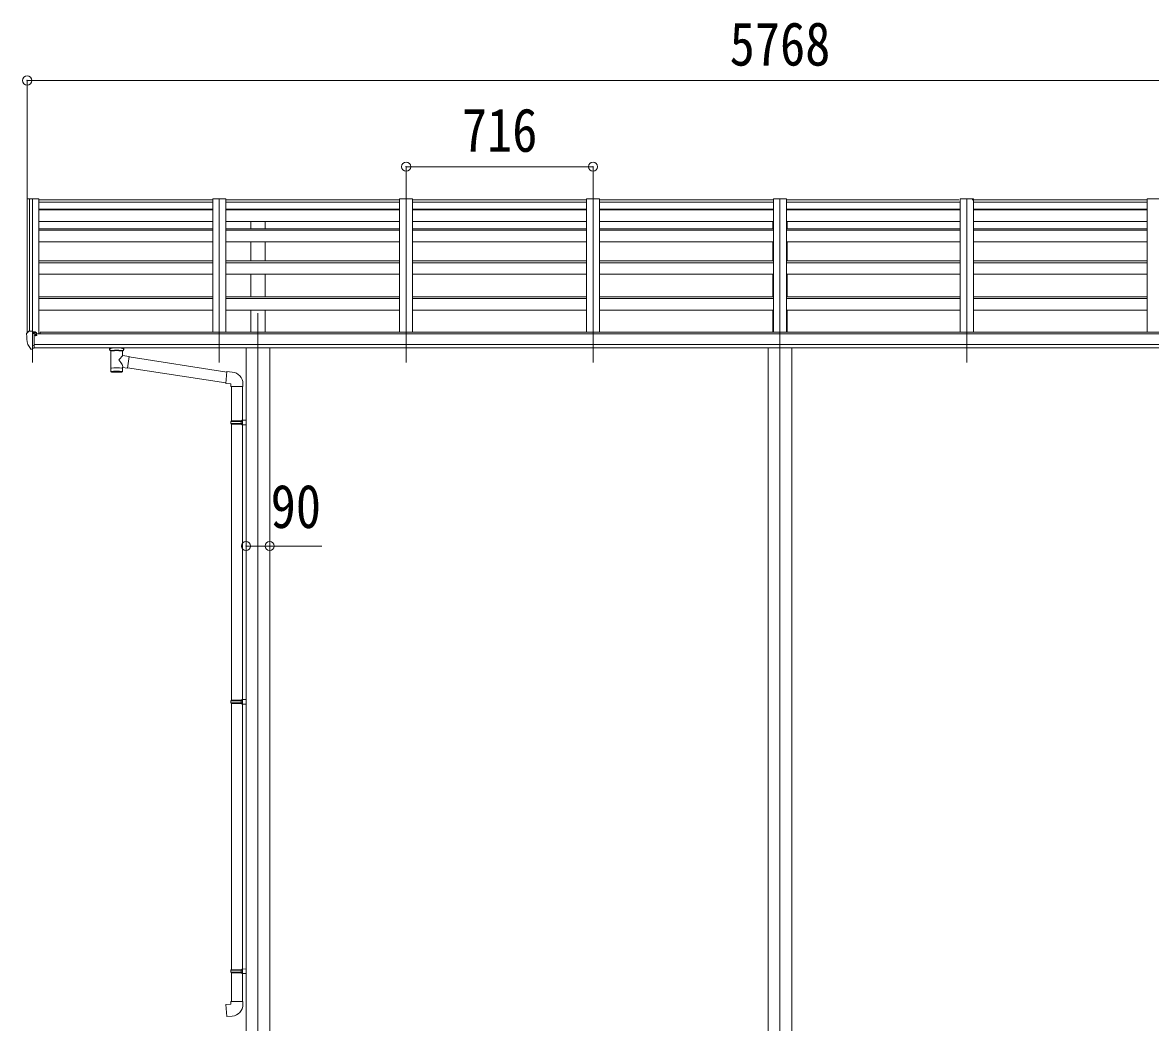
# Model space of a CAD drawing. Units: millimetres at full size, sheet at 1:35; some dimension numbers follow another scale. Extents: x -9783 to 9892, y -6828 to 6752.
# Drawn here: x 2099 to 6420, y -3990 to -161 of the extents above; entities that cross this region are included whole.
import ezdxf
from ezdxf.enums import TextEntityAlignment as Align

# ---------------------------------------------------------------- set-up
doc = ezdxf.new("R2010")
doc.units = ezdxf.units.MM
doc.header["$LTSCALE"] = 35
doc.header["$PDMODE"] = 32
doc.header["$PDSIZE"] = 35
for name, color, linetype, lineweight in [('0-1_本体', 4, 'Continuous', 9), ('0-2_部品', 7, 'Continuous', 9), ('0-8_PARTS2', 2, 'Continuous', 9), ('0-A_寸法', 6, 'Continuous', 9)]:
    doc.layers.add(name, color=color, linetype=linetype, lineweight=lineweight)
doc.styles.add('ＭＳ ゴシック', font='')
doc.styles.get('ＭＳ ゴシック').set_extended_font_data('MS Gothic')

msp = doc.modelspace()

# ---------------------------------------------------------------- linework, layer by layer
at = {"layer": '0-1_本体'}
for p, q in [((2116.2, -837.01), (2116.18, -1349.1)), ((2117.14, -836.13), (2124.97, -835.72)), ((2125.19, -835.8), (2125.19, -1342.56)), ((2125.27, -835.91), (2125.89, -837.53)), ((2161.19, -835.71), (2161.19, -1352.36)), ((2161.19, -848.71), (2827.19, -848.71)), ((2827.19, -835.71), (2827.19, -1345.83)), ((2877.19, -835.71), (2827.19, -835.71)), ((2877.19, -835.71), (2877.19, -1345.83)), ((2877.19, -848.71), (3543.19, -848.71)), ((3543.19, -835.71), (3543.19, -1345.83)), ((3593.19, -835.71), (3543.19, -835.71)), ((3593.19, -835.71), (3593.19, -1345.83)), ((3593.19, -848.71), (4259.19, -848.71)), ((4259.19, -835.71), (4259.19, -1345.83)), ((4309.19, -835.71), (4259.19, -835.71)), ((4309.19, -835.71), (4309.19, -1345.83)), ((4309.19, -848.71), (4975.19, -848.71)), ((4975.19, -835.71), (4975.19, -1345.83)), ((5025.19, -835.71), (4975.19, -835.71)), ((5025.19, -835.71), (5025.19, -1345.83)), ((5025.19, -848.71), (5691.19, -848.71)), ((5691.19, -835.71), (5691.19, -1345.83)), ((5741.19, -835.71), (5691.19, -835.71)), ((5741.19, -835.71), (5741.19, -1345.83)), ((5741.19, -848.71), (6407.19, -848.71)), ((6407.19, -835.71), (6407.19, -1345.83)), ((6457.19, -835.71), (6407.19, -835.71)), ((2161.19, -875.33), (2827.19, -875.33)), ((2161.19, -877.86), (2827.19, -877.86)), ((2877.19, -875.33), (3543.19, -875.33)), ((2877.19, -877.86), (3543.19, -877.86)), ((3593.19, -875.33), (4259.19, -875.33)), ((3593.19, -877.86), (4259.19, -877.86)), ((4309.19, -875.33), (4975.19, -875.33)), ((4309.19, -877.86), (4975.19, -877.86)), ((5025.19, -875.33), (5691.19, -875.33)), ((5025.19, -877.86), (5691.19, -877.86)), ((5741.19, -875.33), (6407.19, -875.33)), ((5741.19, -877.86), (6407.19, -877.86)), ((2161.19, -922.6), (2827.19, -922.6)), ((2877.19, -922.6), (3543.19, -922.6)), ((2972.69, -950.76), (2972.69, -922.6)), ((3027.69, -950.76), (3027.69, -922.6)), ((3593.19, -922.6), (4259.19, -922.6)), ((4309.19, -922.6), (4975.19, -922.6)), ((4972.69, -950.76), (4972.69, -922.6)), ((5025.19, -922.6), (5691.19, -922.6)), ((5027.69, -950.76), (5027.69, -922.6)), ((5741.19, -922.6), (6407.19, -922.6)), ((2161.19, -950.76), (2827.19, -950.76)), ((2161.19, -955.73), (2827.19, -955.73)), ((2877.19, -950.76), (3543.19, -950.76)), ((2877.19, -955.73), (3543.19, -955.73)), ((3593.19, -950.76), (4259.19, -950.76)), ((3593.19, -955.73), (4259.19, -955.73)), ((4309.19, -950.76), (4975.19, -950.76)), ((4309.19, -955.73), (4975.19, -955.73)), ((5025.19, -950.76), (5691.19, -950.76)), ((5025.19, -955.73), (5691.19, -955.73)), ((5741.19, -950.76), (6407.19, -950.76)), ((5741.19, -955.73), (6407.19, -955.73)), ((2161.19, -999.93), (2827.19, -999.93)), ((2877.19, -999.93), (3543.19, -999.93)), ((2972.69, -1073.46), (2972.69, -999.93)), ((3027.69, -1073.46), (3027.69, -999.93)), ((3593.19, -999.93), (4259.19, -999.93)), ((4309.19, -999.93), (4975.19, -999.93)), ((4972.69, -1073.46), (4972.69, -999.93)), ((5025.19, -999.93), (5691.19, -999.93)), ((5027.69, -1073.46), (5027.69, -999.93)), ((5741.19, -999.93), (6407.19, -999.93)), ((2161.19, -1073.46), (2827.19, -1073.46)), ((2877.19, -1073.46), (3543.19, -1073.46)), ((3593.19, -1073.46), (4259.19, -1073.46)), ((4309.19, -1073.46), (4975.19, -1073.46)), ((5025.19, -1073.46), (5691.19, -1073.46)), ((5741.19, -1073.46), (6407.19, -1073.46)), ((2161.19, -1080.36), (2827.19, -1080.36)), ((2877.19, -1080.36), (3543.19, -1080.36)), ((3593.19, -1080.36), (4259.19, -1080.36)), ((4309.19, -1080.36), (4975.19, -1080.36)), ((5025.19, -1080.36), (5691.19, -1080.36)), ((5741.19, -1080.36), (6407.19, -1080.36)), ((2161.19, -1123.91), (2827.19, -1123.91)), ((2877.19, -1123.91), (3543.19, -1123.91)), ((2972.69, -1210.91), (2972.69, -1123.91)), ((3027.69, -1210.91), (3027.69, -1123.91)), ((3593.19, -1123.91), (4259.19, -1123.91)), ((4309.19, -1123.91), (4975.19, -1123.91)), ((4972.69, -1210.91), (4972.69, -1123.91)), ((5025.19, -1123.91), (5691.19, -1123.91)), ((5027.69, -1210.91), (5027.69, -1123.91)), ((5741.19, -1123.91), (6407.19, -1123.91)), ((2161.19, -1210.91), (2827.19, -1210.91)), ((2161.19, -1217.81), (2827.19, -1217.81)), ((2877.19, -1210.91), (3543.19, -1210.91)), ((2877.19, -1217.81), (3543.19, -1217.81)), ((3593.19, -1210.91), (4259.19, -1210.91)), ((3593.19, -1217.81), (4259.19, -1217.81)), ((4309.19, -1210.91), (4975.19, -1210.91)), ((4309.19, -1217.81), (4975.19, -1217.81)), ((5025.19, -1210.91), (5691.19, -1210.91)), ((5025.19, -1217.81), (5691.19, -1217.81)), ((5741.19, -1210.91), (6407.19, -1210.91)), ((5741.19, -1217.81), (6407.19, -1217.81)), ((2161.19, -1261.36), (2827.19, -1261.36)), ((2877.19, -1261.36), (3543.19, -1261.36)), ((2972.69, -1346.03), (2972.69, -1261.36)), ((3027.69, -1346.03), (3027.69, -1261.36)), ((3593.19, -1261.36), (4259.19, -1261.36)), ((4309.19, -1261.36), (4975.19, -1261.36)), ((4972.69, -1346.03), (4972.69, -1261.36)), ((5025.19, -1261.36), (5691.19, -1261.36)), ((5027.69, -1346.03), (5027.69, -1261.36)), ((5741.19, -1261.36), (6407.19, -1261.36)), ((7857.69, -1352.36), (2142.69, -1352.36)), ((2166.19, -1352.36), (2166.19, -1345.83)), ((7834.19, -1345.83), (2166.19, -1345.83)), ((2142.69, -1393.96), (7857.69, -1393.96)), ((7857.69, -1405.81), (2142.69, -1405.73)), ((2954.99, -1405.89), (2954.99, -4561.97)), ((3045.39, -1405.89), (3045.39, -4561.97)), ((4954.99, -1405.89), (4954.99, -4561.97)), ((5045.39, -1405.89), (5045.39, -4561.97))]:
    msp.add_line(p, q, dxfattribs=at)
msp.add_lwpolyline([(2125.89, -1342.56), (2125.89, -835.71), (2161.19, -835.71)], dxfattribs=at)
msp.add_circle((2150.16, -1357.47), 3, dxfattribs=at)
for centre, radius, start, end in [((2117.19, -837.13), 1, 93, 173.32986), ((2124.99, -836.02), 0.301, 21.06327, 92.86679)]:
    msp.add_arc(centre, radius, start, end, dxfattribs=at)
at = {"layer": '0-2_部品', "color": 4}
for p, q in [((2827.19, -839.99), (2161.19, -839.99)), ((3543.19, -839.99), (2877.19, -839.99)), ((4259.19, -839.99), (3593.19, -839.99)), ((4975.19, -839.99), (4309.19, -839.99)), ((5686.26, -839.99), (5025.19, -839.99)), ((6407.19, -839.99), (5736.26, -839.99))]:
    msp.add_line(p, q, dxfattribs=at)
at = {"layer": '0-2_部品'}
for p, q in [((2114.19, -1351.92), (2114.19, -1352.55)), ((2121.1, -1343.12), (2117.03, -1348.93)), ((2136.19, -1411.05), (2136.19, -1342.55)), ((2137.69, -1343.47), (2136.19, -1343.47)), ((2142.69, -1352.28), (2136.19, -1351.89)), ((2137.69, -1343.47), (2137.69, -1349.64)), ((2147.36, -1344.97), (2137.69, -1344.24)), ((2137.69, -1347.24), (2151.69, -1347.29)), ((2147.16, -1357.47), (2147.69, -1357.47)), ((2147.69, -1357.47), (2147.99, -1357.47)), ((2148.19, -1347.28), (2148.19, -1345.38)), ((2152.69, -1348.4), (2152.69, -1352.36)), ((2128.57, -1409.24), (2118.82, -1393.86)), ((2134.69, -1410.96), (2130.98, -1410.73)), ((2134.69, -1410.96), (2136.19, -1411.05)), ((2136.19, -1408.85), (2136.69, -1408.85)), ((2136.69, -1408.85), (2137.19, -1407.85)), ((2142.69, -1407.85), (2137.19, -1407.85)), ((2432.19, -1412.9), (2432.19, -1405.73)), ((2436.29, -1417.4), (2436.27, -1497.7)), ((2482.09, -1434.98), (2482.09, -1417.39)), ((2486.19, -1412.9), (2486.19, -1405.73)), ((2507.31, -1438.89), (2482.09, -1434.97)), ((2507.31, -1438.89), (2500.29, -1484.14)), ((2880.92, -1498.83), (2507.01, -1440.82)), ((2482.11, -1497.7), (2482.09, -1481.07)), ((2482.09, -1481.32), (2500.29, -1484.14)), ((2877.25, -1540.76), (2500.57, -1482.33)), ((2901.91, -1498.89), (2881.08, -1497.07)), ((2896.99, -1554.64), (2942.99, -1554.64)), ((2898.99, -1553.89), (2898.99, -1686.19)), ((2940.99, -1553.89), (2940.99, -1683.64)), ((2942.99, -1554.64), (2942.99, -1543.72)), ((2938.99, -1683.69), (2954.99, -1683.22)), ((2938.99, -1685.69), (2938.99, -1683.69)), ((2954.99, -1683.22), (2954.99, -1701.17)), ((2896.99, -1688.19), (2897.99, -1686.19)), ((2896.99, -1688.19), (2940.99, -1688.19)), ((2896.99, -1688.19), (2896.99, -1696.19)), ((2896.99, -1696.19), (2940.99, -1696.19)), ((2896.99, -1696.19), (2897.99, -1698.19)), ((2897.99, -1686.19), (2940.99, -1686.19)), ((2897.99, -1698.19), (2940.99, -1698.19)), ((2898.99, -1698.19), (2898.99, -2755.94)), ((2936.51, -1688.19), (2936.08, -1686.19)), ((2938.99, -1685.69), (2940.99, -1685.69)), ((2938.99, -1700.69), (2938.99, -1698.69)), ((2938.99, -1700.69), (2954.99, -1701.17)), ((2940.99, -1700.75), (2940.99, -2753.38)), ((2896.99, -2757.94), (2897.99, -2755.94)), ((2896.99, -2757.94), (2940.99, -2757.94)), ((2896.99, -2757.94), (2896.99, -2765.94)), ((2897.99, -2755.94), (2940.99, -2755.94)), ((2936.51, -2757.94), (2936.08, -2755.94)), ((2938.99, -2753.44), (2954.99, -2752.97)), ((2938.99, -2755.44), (2938.99, -2753.44)), ((2938.99, -2755.44), (2940.99, -2755.44)), ((2954.99, -2752.97), (2954.99, -2770.91)), ((2896.99, -2765.94), (2940.99, -2765.94)), ((2896.99, -2765.94), (2897.99, -2767.94)), ((2897.99, -2767.94), (2940.99, -2767.94)), ((2898.99, -2767.94), (2898.99, -3787.54)), ((2938.99, -2770.44), (2938.99, -2768.44)), ((2938.99, -2770.44), (2954.99, -2770.91)), ((2940.99, -2770.5), (2940.99, -3784.98)), ((2896.99, -3789.54), (2897.99, -3787.54)), ((2896.99, -3789.54), (2940.99, -3789.54)), ((2896.99, -3789.54), (2896.99, -3797.54)), ((2896.99, -3797.54), (2940.99, -3797.54)), ((2896.99, -3797.54), (2897.99, -3799.54)), ((2897.99, -3787.54), (2940.99, -3787.54)), ((2897.99, -3799.54), (2940.99, -3799.54)), ((2898.99, -3799.54), (2898.99, -3909.54)), ((2936.51, -3789.54), (2936.08, -3787.54)), ((2938.99, -3785.04), (2954.99, -3784.57)), ((2938.99, -3787.04), (2938.99, -3785.04)), ((2938.99, -3787.04), (2940.99, -3787.04)), ((2938.99, -3802.04), (2938.99, -3800.04)), ((2938.99, -3802.04), (2954.99, -3802.51)), ((2940.99, -3802.1), (2940.99, -3909.54)), ((2954.99, -3784.57), (2954.99, -3802.51)), ((2896.99, -3909.54), (2942.99, -3909.54)), ((2896.99, -3919.54), (2896.99, -3909.54)), ((2942.99, -3909.54), (2942.99, -3920.46))]:
    msp.add_line(p, q, dxfattribs=at)
for points in [[(2136.19, -1342.55), (2124.19, -1342.55), (2121.86, -1342.69)], [(2142.69, -1407.85), (2142.69, -1349.64), (2137.69, -1349.64)], [(2147.36, -1344.97), (2147.53, -1344.98), (2147.69, -1345.02), (2147.83, -1345.06), (2147.96, -1345.11), (2148.06, -1345.17), (2148.13, -1345.24), (2148.18, -1345.31), (2148.19, -1345.38)], [(2147.99, -1356.28), (2147.99, -1357.47), (2152.69, -1357.47)], [(2152.69, -1355.85), (2152.69, -1357.47), (2153.16, -1357.47)], [(2136.19, -1397.16), (2139.35, -1396.75), (2142.69, -1396.32)], [(2432.23, -1412.96), (2432.21, -1412.61), (2432.45, -1411.65), (2432.97, -1410.77), (2433.78, -1409.93), (2434.89, -1409.13), (2436.29, -1408.4)], [(2432.23, -1412.85), (2432.21, -1413.2), (2432.45, -1414.16), (2432.97, -1415.04), (2433.78, -1415.88), (2434.89, -1416.68), (2436.29, -1417.41)], [(2482.09, -1408.42), (2482.32, -1408.51), (2483.68, -1409.24), (2484.79, -1410.09), (2485.55, -1410.96), (2486.01, -1411.86), (2486.18, -1412.74)], [(2482.09, -1417.39), (2482.32, -1417.3), (2483.68, -1416.56), (2484.79, -1415.72), (2485.55, -1414.85), (2486.01, -1413.95), (2486.18, -1413.07)], [(2881.08, -1497.07), (2877.07, -1542.89), (2896.99, -1544.64), (2896.99, -1554.64)], [(2936.51, -1688.19), (2936.51, -1696.19), (2936.08, -1698.19)], [(2938.99, -1698.69), (2940.99, -1698.69), (2940.99, -1685.69)], [(2936.51, -2757.94), (2936.51, -2765.94), (2936.08, -2767.94)], [(2938.99, -2768.44), (2940.99, -2768.44), (2940.99, -2755.44)], [(2936.51, -3789.54), (2936.51, -3797.54), (2936.08, -3799.54)], [(2938.99, -3800.04), (2940.99, -3800.04), (2940.99, -3787.04)], [(2901.91, -3965.29), (2881.08, -3967.11), (2877.07, -3921.29), (2896.99, -3919.54)]]:
    msp.add_lwpolyline(points, dxfattribs=at)
for centre, radius, start, end in [((2117.19, -1351.92), 3, 93, 180), ((2306.68, -1352.55), 192.49, 180.0008, 192.1233), ((2121.92, -1343.69), 1, 93.5, 145), ((2150.19, -1357.47), 2.5, 151.64236, 180), ((2150.19, -1357.47), 2.5, 0, 151.64236), ((2121.42, -1392.36), 3, 191.83348, 210), ((2131.17, -1407.74), 3, 210, 266.5), ((2449.26, -1458.12), 51.38, 92.46126, 104.61963), ((2459.2, -1562.26), 155.94, 85.53149, 94.46851), ((2469.15, -1458.12), 51.38, 75.38037, 87.53874), ((2897.99, -1543.72), 45, 0, 85), ((2897.99, -3920.46), 45, 275, 0)]:
    msp.add_arc(centre, radius, start, end, dxfattribs=at)
for centre, major_axis, ratio, start_param, end_param in [((2151.69, -1348.4), (-0.02, 1.1), 0.906239, 4.6917496, 6.2625459), ((2459.19, -1418.6), (-22.91, -0.42), 0.072511, 4.711586, 6.2823824), ((2459.21, -1416.97), (-22.91, -0.42), 0.072511, 4.711586, 6.2823824), ((2459.17, -1416.97), (22.92, -0.42), 0.07247, 0.0008089, 1.5716053), ((2459.17, -1418.6), (22.92, -0.42), 0.07247, 0.0008089, 1.5716053), ((2470.19, -1412.9), (16, 0), 0.361356, 0, 0.0194874), ((2470.19, -1412.9), (16, 0), 0.361356, 6.2636979, 6.2831853), ((2459.19, -1454.53), (-22.81, 26.62), 0.234429, 3.1563334, 4.5976381), ((2461.74, -1457.17), (20.32, 22.25), 0.045535, 4.9756507, 6.2441899), ((2459.19, -1497.7), (22.92, 0), 0.101955, 6.2829723, 9.4248207), ((2459.19, -1497.7), (22.92, 0), 0.101955, 3.1415499, 6.2833984), ((2459.19, -1485.26), (22.91, 0), 0.122865, 6.2831853, 9.424778)]:
    msp.add_ellipse(centre, major_axis=major_axis, ratio=ratio, start_param=start_param, end_param=end_param, dxfattribs=at)
at = {"layer": '0-8_PARTS2'}
for p, q in [((2136.19, -835.7), (2136.19, -1461.88)), ((2852.19, -1461.88), (2852.19, -835.7)), ((3568.19, -1461.88), (3568.19, -835.7)), ((4284.19, -1461.88), (4284.19, -835.7)), ((5000.19, -1461.88), (5000.19, -835.7)), ((5716.19, -1461.88), (5716.19, -835.7)), ((3000.19, -1273.07), (3000.19, -4661.97)), ((5000.19, -1273.07), (5000.19, -4661.97))]:
    msp.add_line(p, q, dxfattribs=at)
at = {"layer": '0-A_寸法'}
for p, q in [((2116.19, -382.47), (2116.19, -837.13)), ((2116.19, -382.47), (7884.19, -382.47)), ((3568.19, -712.61), (3568.19, -837.13)), ((3568.19, -712.61), (4284.19, -712.61)), ((4284.19, -712.61), (4284.19, -837.13)), ((2954.99, -2165.32), (3045.39, -2165.32)), ((3045.39, -2165.32), (3245.39, -2165.32))]:
    msp.add_line(p, q, dxfattribs=at)
for p in [(2116.19, -382.47), (3568.19, -712.61), (4284.19, -712.61), (2954.99, -2165.32), (3045.39, -2165.32)]:
    msp.add_point(p, dxfattribs=at)

# ---------------------------------------------------------------- texts
at = {"layer": '0-A_寸法', "color": 7, "style": 'ＭＳ ゴシック', "width": 0.85}
for s, p in [('5768', (4807.69, -375.47)), ('716', (3781.82, -705.61)), ('90', (3049.14, -2146.32))]:
    msp.add_text(s, height=166.8, dxfattribs=at).set_placement(p, align=Align.BOTTOM_LEFT)

doc.saveas('drawing.dxf')
